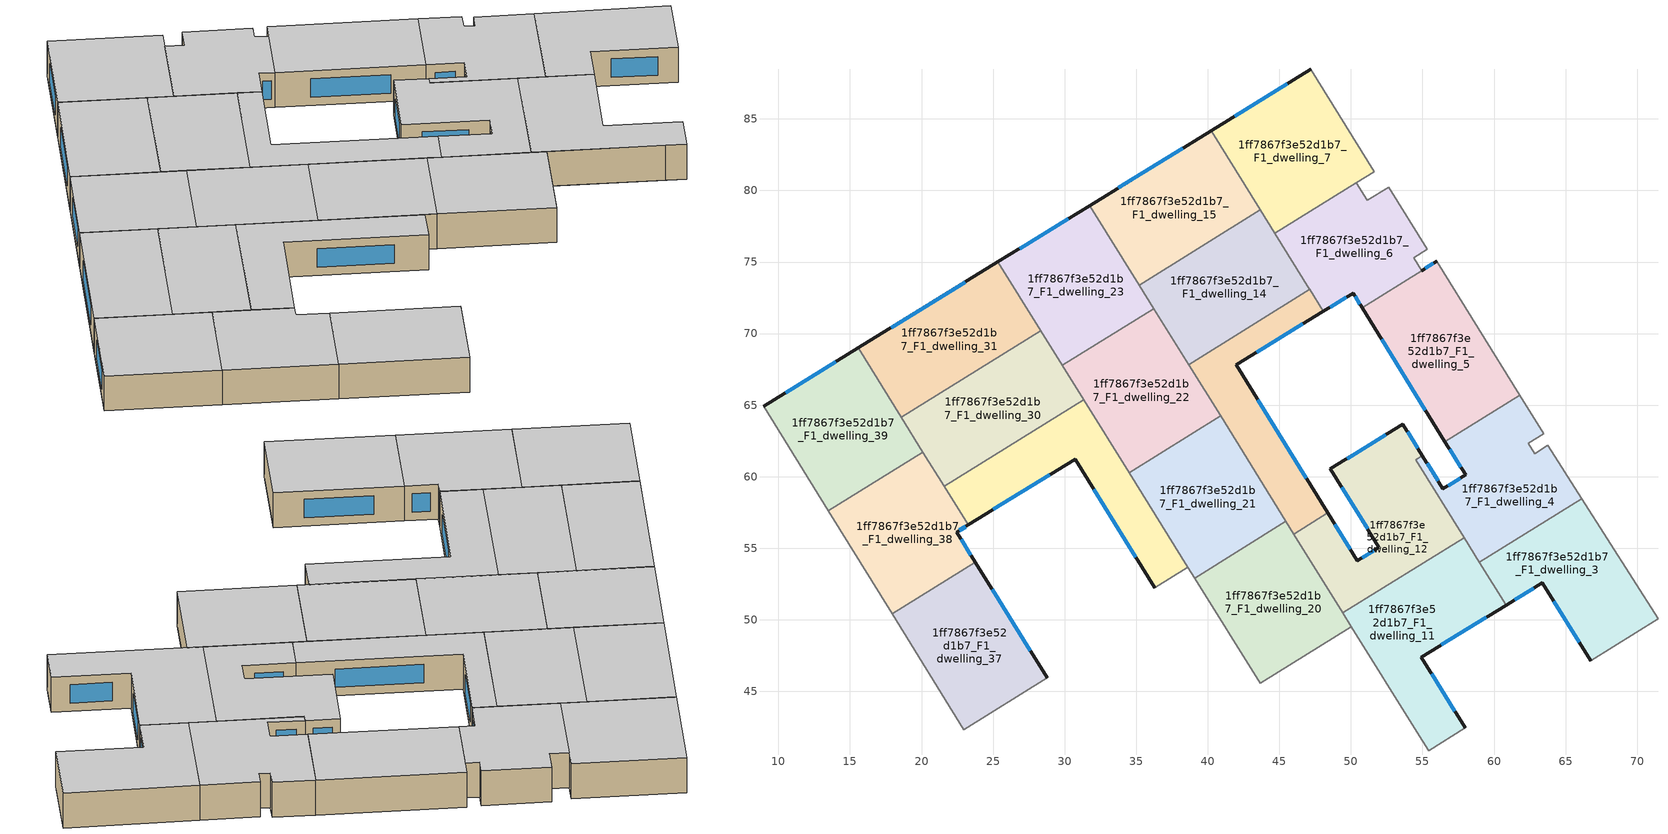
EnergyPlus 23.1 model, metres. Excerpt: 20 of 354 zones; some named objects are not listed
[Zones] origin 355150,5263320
1ff7867f3e52d1b7_F1_dwelling_11
 floor to 1ff7867f3e52d1b7_F0_dwelling_11 (EU_floor_Construction): 57.91,55.75 60.84,51.03 54.93,47.39 57.98,42.46 55.42,40.87 49.45,50.49 z3
 wall outside (EU_wall_Construction): 57.98,42.46 54.93,47.39 60.84,51.03 z3:6
 wall to 1ff7867f3e52d1b7_F1_dwelling_10 (EU_wall_Construction): 55.42,40.87 57.98,42.46 z3:6
 wall to 1ff7867f3e52d1b7_F1_dwelling_12 (EU_wall_Construction): 57.91,55.75 49.45,50.49 z3:6
 wall to 1ff7867f3e52d1b7_F1_dwelling_19 (EU_wall_Construction): 50.04,49.53 54.61,42.18 z3:6
 wall to 1ff7867f3e52d1b7_F1_dwelling_3 (EU_wall_Construction): 60.84,51.03 58.97,54.03 z3:6
 wall to 1ff7867f3e52d1b7_F1_dwelling_18 (EU_wall_Construction): 54.61,42.17 55.42,40.87 z3:6
 wall to 1ff7867f3e52d1b7_F1_dwelling_20 (EU_wall_Construction): 49.45,50.48 50.04,49.53 z3:6
 wall to 1ff7867f3e52d1b7_F1_dwelling_4 (EU_wall_Construction): 58.97,54.03 57.91,55.75 z3:6
 window (EU_Window_Construction): 57.27,43.62 55.65,46.24 / 56.32,48.25 59.45,50.18 z3.7:5.3
 ceiling to 1ff7867f3e52d1b7_F2_dwelling_11 (EU_floor_Construction): 57.98,42.46 54.93,47.39 60.84,51.03 57.91,55.75 49.45,50.49 55.42,40.87 z6
1ff7867f3e52d1b7_F1_dwelling_12
 floor to 1ff7867f3e52d1b7_F0_dwelling_12 (EU_floor_Construction): 54.99,61.48 54.52,61.19 57.91,55.75 49.45,50.49 46.02,56 48.38,57.46 50.45,54.13 51.96,55.06 48.57,60.54 53.64,63.66 z3
 wall outside (EU_wall_Construction): 54.99,61.48 53.64,63.66 48.57,60.54 51.96,55.06 50.45,54.13 48.38,57.46 z3:6
 wall to 1ff7867f3e52d1b7_F1_dwelling_13 (EU_wall_Construction): 48.38,57.46 46.02,56 z3:6
 wall to 1ff7867f3e52d1b7_F1_dwelling_4 (EU_wall_Construction): 57.91,55.75 54.52,61.19 54.99,61.48 z3:6
 wall to 1ff7867f3e52d1b7_F1_dwelling_20 (EU_wall_Construction): 46.02,56 49.45,50.49 z3:6
 window (EU_Window_Construction): 49.96,54.91 48.87,56.68 / 51.6,54.84 50.8,54.35 / 49.36,59.25 51.16,56.35 / 52.45,62.93 49.76,61.27 / 54.67,61.99 53.95,63.15 z3.7:5.3
 ceiling to 1ff7867f3e52d1b7_F2_dwelling_12 (EU_floor_Construction): 57.91,55.75 54.52,61.19 54.99,61.48 53.64,63.66 48.57,60.54 51.96,55.06 50.45,54.13 48.38,57.46 46.02,56 49.45,50.49 z6
1ff7867f3e52d1b7_F1_dwelling_13
 floor to 1ff7867f3e52d1b7_F0_dwelling_13 (EU_floor_Construction): 47.13,73.08 48.08,71.56 41.98,67.81 48.38,57.46 46.02,56 38.67,67.82 z3
 wall outside (EU_wall_Construction): 48.38,57.46 41.98,67.81 48.08,71.56 z3:6
 wall to 1ff7867f3e52d1b7_F1_dwelling_21 (EU_wall_Construction): 40.89,64.25 45.46,56.89 z3:6
 wall to 1ff7867f3e52d1b7_F1_dwelling_14 (EU_wall_Construction): 47.13,73.08 38.67,67.82 z3:6
 wall to 1ff7867f3e52d1b7_F1_dwelling_6 (EU_wall_Construction): 48.08,71.56 47.13,73.08 z3:6
 wall to 1ff7867f3e52d1b7_F1_dwelling_20 (EU_wall_Construction): 45.46,56.89 46.02,56 z3:6
 wall to 1ff7867f3e52d1b7_F1_dwelling_22 (EU_wall_Construction): 38.67,67.82 40.89,64.25 z3:6
 window (EU_Window_Construction): 43.41,68.69 46.64,70.68 / 46.88,59.89 43.48,65.38 z3.7:5.3
 ceiling to 1ff7867f3e52d1b7_F2_dwelling_13 (EU_floor_Construction): 48.38,57.46 41.98,67.81 48.08,71.56 47.13,73.08 38.67,67.82 46.02,56 z6
1ff7867f3e52d1b7_F1_dwelling_14
 floor to 1ff7867f3e52d1b7_F0_dwelling_14 (EU_floor_Construction): 43.68,78.63 47.13,73.08 38.67,67.82 35.21,73.37 z3
 wall to 1ff7867f3e52d1b7_F1_dwelling_15 (EU_wall_Construction): 43.68,78.63 35.21,73.37 z3:6
 wall to 1ff7867f3e52d1b7_F1_dwelling_22 (EU_wall_Construction): 36.22,71.75 38.67,67.82 z3:6
 wall to 1ff7867f3e52d1b7_F1_dwelling_7 (EU_wall_Construction): 44.69,77.01 43.68,78.63 z3:6
 wall to 1ff7867f3e52d1b7_F1_dwelling_6 (EU_wall_Construction): 47.13,73.08 44.69,77.01 z3:6
 wall to 1ff7867f3e52d1b7_F1_dwelling_23 (EU_wall_Construction): 35.21,73.37 36.22,71.75 z3:6
 ceiling to 1ff7867f3e52d1b7_F2_dwelling_14 (EU_floor_Construction): 47.13,73.08 43.68,78.63 35.21,73.37 38.67,67.82 z6
1ff7867f3e52d1b7_F1_dwelling_15
 floor to 1ff7867f3e52d1b7_F0_dwelling_15 (EU_floor_Construction): 40.23,84.17 43.68,78.63 35.21,73.37 31.75,78.95 z3
 wall outside (EU_wall_Construction): 40.23,84.17 31.75,78.95 z3:6
 wall to 1ff7867f3e52d1b7_F1_dwelling_23 (EU_wall_Construction): 31.75,78.95 35.21,73.37 z3:6
 wall to 1ff7867f3e52d1b7_F1_dwelling_7 (EU_wall_Construction): 43.68,78.64 40.23,84.17 z3:6
 window (EU_Window_Construction): 38.24,82.94 33.74,80.17 z3.7:5.3
 ceiling to 1ff7867f3e52d1b7_F2_dwelling_15 (EU_floor_Construction): 43.68,78.63 40.23,84.17 31.75,78.95 35.21,73.37 z6
1ff7867f3e52d1b7_F1_dwelling_20
 floor to 1ff7867f3e52d1b7_F0_dwelling_20 (EU_floor_Construction): 45.46,56.89 50.04,49.53 43.65,45.56 39.07,52.92 z3
 wall to 1ff7867f3e52d1b7_F1_dwelling_19 (EU_wall_Construction): 43.65,45.56 50.04,49.53 z3:6
 wall to 1ff7867f3e52d1b7_F1_dwelling_21 (EU_wall_Construction): 45.46,56.89 39.07,52.92 z3:6
 wall to 1ff7867f3e52d1b7_F1_dwelling_28 (EU_wall_Construction): 39.07,52.92 43.65,45.56 z3:6
 ceiling to 1ff7867f3e52d1b7_F2_dwelling_20 (EU_floor_Construction): 50.04,49.53 45.46,56.89 39.07,52.92 43.65,45.56 z6
1ff7867f3e52d1b7_F1_dwelling_21
 floor to 1ff7867f3e52d1b7_F0_dwelling_21 (EU_floor_Construction): 40.89,64.25 45.46,56.89 39.07,52.92 34.5,60.28 z3
 wall to 1ff7867f3e52d1b7_F1_dwelling_22 (EU_wall_Construction): 40.89,64.25 34.5,60.28 z3:6
 wall to 1ff7867f3e52d1b7_F1_dwelling_29 (EU_wall_Construction): 34.5,60.28 38.59,53.69 z3:6
 wall to 1ff7867f3e52d1b7_F1_dwelling_28 (EU_wall_Construction): 38.59,53.69 39.07,52.92 z3:6
 ceiling to 1ff7867f3e52d1b7_F2_dwelling_21 (EU_floor_Construction): 45.46,56.89 40.89,64.25 34.5,60.28 39.07,52.92 z6
1ff7867f3e52d1b7_F1_dwelling_22
 floor to 1ff7867f3e52d1b7_F0_dwelling_22 (EU_floor_Construction): 36.22,71.75 40.89,64.25 34.5,60.28 29.84,67.78 z3
 wall to 1ff7867f3e52d1b7_F1_dwelling_23 (EU_wall_Construction): 36.22,71.75 29.84,67.78 z3:6
 wall to 1ff7867f3e52d1b7_F1_dwelling_30 (EU_wall_Construction): 29.84,67.78 31.33,65.37 z3:6
 wall to 1ff7867f3e52d1b7_F1_dwelling_29 (EU_wall_Construction): 31.33,65.37 34.5,60.28 z3:6
 ceiling to 1ff7867f3e52d1b7_F2_dwelling_22 (EU_floor_Construction): 40.89,64.25 36.22,71.75 29.84,67.78 34.5,60.28 z6
1ff7867f3e52d1b7_F1_dwelling_23
 floor to 1ff7867f3e52d1b7_F0_dwelling_23 (EU_floor_Construction): 31.75,78.95 36.22,71.75 29.84,67.78 25.34,75 z3
 wall outside (EU_wall_Construction): 31.75,78.95 25.34,75 z3:6
 wall to 1ff7867f3e52d1b7_F1_dwelling_31 (EU_wall_Construction): 25.34,75 28.33,70.2 z3:6
 wall to 1ff7867f3e52d1b7_F1_dwelling_30 (EU_wall_Construction): 28.33,70.2 29.84,67.78 z3:6
 window (EU_Window_Construction): 30.24,78.02 26.85,75.93 z3.7:5.3
 ceiling to 1ff7867f3e52d1b7_F2_dwelling_23 (EU_floor_Construction): 36.22,71.75 31.75,78.95 25.34,75 29.84,67.78 z6
1ff7867f3e52d1b7_F1_dwelling_29
 floor to 1ff7867f3e52d1b7_F0_dwelling_29 (EU_floor_Construction): 31.33,65.37 38.59,53.69 36.28,52.25 30.72,61.22 23.26,56.63 21.59,59.32 z3
 wall outside (EU_wall_Construction): 23.26,56.63 30.72,61.22 36.28,52.25 z3:6
 wall to 1ff7867f3e52d1b7_F1_dwelling_30 (EU_wall_Construction): 31.33,65.37 21.59,59.32 z3:6
 wall to 1ff7867f3e52d1b7_F1_dwelling_28 (EU_wall_Construction): 36.28,52.25 38.59,53.69 z3:6
 wall to 1ff7867f3e52d1b7_F1_dwelling_38 (EU_wall_Construction): 21.59,59.32 23.26,56.63 z3:6
 window (EU_Window_Construction): 32.03,59.12 34.98,54.36 / 25.01,57.71 28.97,60.15 z3.7:5.3
 ceiling to 1ff7867f3e52d1b7_F2_dwelling_29 (EU_floor_Construction): 38.59,53.69 31.33,65.37 21.59,59.32 23.26,56.63 30.72,61.22 36.28,52.25 z6
1ff7867f3e52d1b7_F1_dwelling_3
 floor to 1ff7867f3e52d1b7_F0_dwelling_3 (EU_floor_Construction): 66.11,58.48 71.45,50.08 66.74,47.15 63.38,52.59 60.84,51.03 58.97,54.04 z3
 wall outside (EU_wall_Construction): 60.84,51.03 63.38,52.59 66.74,47.15 z3:6
 wall to 1ff7867f3e52d1b7_F1_dwelling_4 (EU_wall_Construction): 66.11,58.48 58.97,54.04 z3:6
 wall adiabatic (EU_wall_Construction): 71.45,50.08 66.11,58.48 z3:6
 wall to 1ff7867f3e52d1b7_F1_dwelling_2 (EU_wall_Construction): 66.74,47.15 71.45,50.08 z3:6
 window (EU_Window_Construction): 64.17,51.31 65.95,48.43 / 61.44,51.4 62.78,52.22 z3.7:5.3
 ceiling to 1ff7867f3e52d1b7_F2_dwelling_3 (EU_floor_Construction): 71.45,50.08 66.11,58.48 58.97,54.04 60.84,51.03 63.38,52.59 66.74,47.15 z6
1ff7867f3e52d1b7_F1_dwelling_30
 floor to 1ff7867f3e52d1b7_F0_dwelling_30 (EU_floor_Construction): 28.33,70.2 31.33,65.37 21.59,59.32 18.59,64.14 z3
 wall to 1ff7867f3e52d1b7_F1_dwelling_31 (EU_wall_Construction): 28.33,70.2 18.59,64.14 z3:6
 wall to 1ff7867f3e52d1b7_F1_dwelling_39 (EU_wall_Construction): 18.59,64.14 20.1,61.72 z3:6
 wall to 1ff7867f3e52d1b7_F1_dwelling_38 (EU_wall_Construction): 20.1,61.72 21.59,59.32 z3:6
 ceiling to 1ff7867f3e52d1b7_F2_dwelling_30 (EU_floor_Construction): 31.33,65.37 28.33,70.2 18.59,64.14 21.59,59.32 z6
1ff7867f3e52d1b7_F1_dwelling_31
 floor to 1ff7867f3e52d1b7_F0_dwelling_31 (EU_floor_Construction): 25.34,75 28.33,70.2 18.59,64.14 15.58,68.99 z3
 wall outside (EU_wall_Construction): 25.34,75 15.58,68.99 z3:6
 wall to 1ff7867f3e52d1b7_F1_dwelling_39 (EU_wall_Construction): 15.58,68.99 18.59,64.15 z3:6
 window (EU_Window_Construction): 23.05,73.59 17.87,70.41 z3.7:5.3
 ceiling to 1ff7867f3e52d1b7_F2_dwelling_31 (EU_floor_Construction): 28.33,70.2 25.34,75 15.58,68.99 18.59,64.14 z6
1ff7867f3e52d1b7_F1_dwelling_37
 floor to 1ff7867f3e52d1b7_F0_dwelling_37 (EU_floor_Construction): 23.76,54.03 28.77,45.94 22.95,42.33 17.94,50.42 z3
 wall outside (EU_wall_Construction): 28.77,45.94 23.76,54.03 z3:6
 wall to 1ff7867f3e52d1b7_F1_dwelling_36 (EU_wall_Construction): 22.95,42.33 28.77,45.94 z3:6
 wall adiabatic (EU_wall_Construction): 17.94,50.42 22.95,42.33 z3:6
 wall to 1ff7867f3e52d1b7_F1_dwelling_38 (EU_wall_Construction): 23.76,54.03 17.94,50.42 z3:6
 window (EU_Window_Construction): 27.59,47.84 24.93,52.13 z3.7:5.3
 ceiling to 1ff7867f3e52d1b7_F2_dwelling_37 (EU_floor_Construction): 28.77,45.94 23.76,54.03 17.94,50.42 22.95,42.33 z6
1ff7867f3e52d1b7_F1_dwelling_38
 floor to 1ff7867f3e52d1b7_F0_dwelling_38 (EU_floor_Construction): 20.1,61.72 23.26,56.63 22.45,56.14 23.76,54.03 17.94,50.42 13.49,57.61 z3
 wall outside (EU_wall_Construction): 23.76,54.03 22.45,56.14 23.26,56.63 z3:6
 wall adiabatic (EU_wall_Construction): 13.49,57.61 17.94,50.42 z3:6
 wall to 1ff7867f3e52d1b7_F1_dwelling_39 (EU_wall_Construction): 20.1,61.72 13.49,57.61 z3:6
 window (EU_Window_Construction): 22.64,56.25 23.07,56.52 / 23.45,54.53 22.76,55.64 z3.7:5.3
 ceiling to 1ff7867f3e52d1b7_F2_dwelling_38 (EU_floor_Construction): 23.76,54.03 22.45,56.14 23.26,56.63 20.1,61.72 13.49,57.61 17.94,50.42 z6
1ff7867f3e52d1b7_F1_dwelling_39
 floor to 1ff7867f3e52d1b7_F0_dwelling_39 (EU_floor_Construction): 15.58,68.99 20.1,61.72 13.49,57.61 8.96,64.92 z3
 wall outside (EU_wall_Construction): 15.58,68.99 8.96,64.92 z3:6
 wall adiabatic (EU_wall_Construction): 8.96,64.92 13.49,57.61 z3:6
 window (EU_Window_Construction): 14.02,68.04 10.51,65.88 z3.7:5.3
 ceiling to 1ff7867f3e52d1b7_F2_dwelling_39 (EU_floor_Construction): 20.1,61.72 15.58,68.99 8.96,64.92 13.49,57.61 z6
1ff7867f3e52d1b7_F1_dwelling_4
 floor to 1ff7867f3e52d1b7_F0_dwelling_4 (EU_floor_Construction): 63.46,63.01 62.38,62.33 62.83,61.62 63.75,62.2 66.11,58.48 58.97,54.04 54.52,61.19 54.99,61.48 56.43,59.16 58.01,60.13 56.57,62.46 61.79,65.71 z3
 wall outside (EU_wall_Construction): 56.57,62.46 58.01,60.13 56.43,59.16 54.99,61.48 z3:6
 wall to 1ff7867f3e52d1b7_F1_dwelling_5 (EU_wall_Construction): 61.79,65.71 56.57,62.46 z3:6
 wall adiabatic (EU_wall_Construction): 66.11,58.48 63.75,62.2 62.83,61.62 62.38,62.33 63.46,63.01 61.79,65.71 z3:6
 window (EU_Window_Construction): 57.64,59.9 56.8,59.38 / 56.91,61.91 57.67,60.67 / 56.09,59.7 55.33,60.93 z3.7:5.3
 ceiling to 1ff7867f3e52d1b7_F2_dwelling_4 (EU_floor_Construction): 66.11,58.48 63.75,62.2 62.83,61.62 62.38,62.33 63.46,63.01 61.79,65.71 56.57,62.46 58.01,60.13 56.43,59.16 54.99,61.48 54.52,61.19 58.97,54.04 z6
1ff7867f3e52d1b7_F1_dwelling_5
 floor to 1ff7867f3e52d1b7_F0_dwelling_5 (EU_floor_Construction): 56,75.05 61.79,65.71 56.57,62.46 50.78,71.81 z3
 wall outside (EU_wall_Construction): 50.78,71.81 56.57,62.46 / 56,75.05 54.94,74.39 z3:6
 wall adiabatic (EU_wall_Construction): 61.79,65.71 56,75.05 z3:6
 wall to 1ff7867f3e52d1b7_F1_dwelling_6 (EU_wall_Construction): 54.94,74.39 50.78,71.81 z3:6
 window (EU_Window_Construction): 52.14,69.61 55.21,64.65 / 55.75,74.9 55.19,74.55 z3.7:5.3
 ceiling to 1ff7867f3e52d1b7_F2_dwelling_5 (EU_floor_Construction): 61.79,65.71 56,75.05 50.78,71.81 56.57,62.46 z6
1ff7867f3e52d1b7_F1_dwelling_6
 floor to 1ff7867f3e52d1b7_F0_dwelling_6 (EU_floor_Construction): 52.65,80.23 55.33,75.89 54.38,75.3 54.93,74.39 50.78,71.81 50.15,72.83 48.08,71.56 44.69,77.01 50.37,80.54 51.14,79.3 z3
 wall outside (EU_wall_Construction): 48.08,71.56 50.15,72.83 50.78,71.81 z3:6
 wall to 1ff7867f3e52d1b7_F1_dwelling_7 (EU_wall_Construction): 50.37,80.54 44.69,77.01 z3:6
 wall adiabatic (EU_wall_Construction): 54.93,74.39 54.38,75.3 55.33,75.89 52.65,80.23 51.14,79.3 50.37,80.54 z3:6
 window (EU_Window_Construction): 50.3,72.59 50.63,72.05 / 48.56,71.86 49.66,72.53 z3.7:5.3
 ceiling to 1ff7867f3e52d1b7_F2_dwelling_6 (EU_floor_Construction): 54.93,74.39 54.38,75.3 55.33,75.89 52.65,80.23 51.14,79.3 50.37,80.54 44.69,77.01 48.08,71.56 50.15,72.83 50.78,71.81 z6
1ff7867f3e52d1b7_F1_dwelling_7
 floor to 1ff7867f3e52d1b7_F0_dwelling_7 (EU_floor_Construction): 47.19,88.45 51.62,81.31 50.37,80.54 44.69,77.01 40.23,84.17 z3
 wall outside (EU_wall_Construction): 47.19,88.45 40.23,84.17 z3:6
 wall adiabatic (EU_wall_Construction): 51.61,81.32 47.19,88.45 / 50.37,80.54 51.62,81.31 z3:6
 window (EU_Window_Construction): 45.56,87.45 41.87,85.18 z3.7:5.3
 ceiling to 1ff7867f3e52d1b7_F2_dwelling_7 (EU_floor_Construction): 50.37,80.54 51.62,81.31 47.19,88.45 40.23,84.17 44.69,77.01 z6
[Building]
EU S2 Campaign: North Axis=0; Terrain=City; Solar Distribution=FullExterior
[Site:Location]
Budapest.Ferenc.Liszt.Intl.AP: Latitude=47.437; Longitude=19.256; Time Zone=1; Elevation=185
[SizingPeriod:WeatherFileDays]
AnnualSizingPeriod: Begin Month=1; Begin Day of Month=1; End Month=12; End Day of Month=31; Day of Week for Start Day=Monday; Use Weather File Daylight Saving Period=No; Use Weather File Rain and Snow Indicators=No
[MATERIAL]
EU_InternalMass_Material: Roughness=MediumRough; Thickness=0.1; Conductivity=1; Density=1800; Specific Heat=900; Thermal Absorptance=0.9; Solar Absorptance=0.7; Visible Absorptance=0.7
[MATERIAL:NOMASS] Roughness=MediumRough; Thermal Absorptance=0.9; Solar Absorptance=0.7; Visible Absorptance=0.7
Name | Thermal Resistance
EU_wall_NoMass | 0.832559
EU_floor_NoMass | 0.872794
[WINDOWMATERIAL:SIMPLEGLAZINGSYSTEM]
EU_Window_SimpleGlazing: UFactor=2.79869; Solar Heat Gain Coefficient=0.75; Visible Transmittance=0.75
[CONSTRUCTION]
EU_wall_Construction: EU_wall_NoMass
EU_floor_Construction: EU_floor_NoMass
EU_Window_Construction: EU_Window_SimpleGlazing
EU_InternalMass_Construction: EU_InternalMass_Material
[ZONE] Type=1; Multiplier=1; Ceiling Height=autocalculate; Floor Area=autocalculate; Part of Total Floor Area=Yes
Name | Volume
1ff7867f3e52d1b7_F1_dwelling_11 | 217.928
1ff7867f3e52d1b7_F1_dwelling_12 | 217.924
1ff7867f3e52d1b7_F1_dwelling_13 | 154.932
1ff7867f3e52d1b7_F1_dwelling_14; 1ff7867f3e52d1b7_F1_dwelling_21 | 195.544
1ff7867f3e52d1b7_F1_dwelling_15 | 195.53
1ff7867f3e52d1b7_F1_dwelling_20 | 195.543
1ff7867f3e52d1b7_F1_dwelling_22 | 199.345
1ff7867f3e52d1b7_F1_dwelling_23 | 191.72
1ff7867f3e52d1b7_F1_dwelling_29 | 195.517
1ff7867f3e52d1b7_F1_dwelling_3 | 195.528
1ff7867f3e52d1b7_F1_dwelling_30 | 195.507
1ff7867f3e52d1b7_F1_dwelling_31 | 195.512
1ff7867f3e52d1b7_F1_dwelling_37 | 195.509
1ff7867f3e52d1b7_F1_dwelling_38 | 190.759
1ff7867f3e52d1b7_F1_dwelling_39 | 200.257
1ff7867f3e52d1b7_F1_dwelling_4 | 195.516
1ff7867f3e52d1b7_F1_dwelling_5 | 202.758
1ff7867f3e52d1b7_F1_dwelling_6 | 173.513
1ff7867f3e52d1b7_F1_dwelling_7 | 206.064
[INTERNALMASS] Construction=EU_InternalMass_Construction
Name | Zone or ZoneList | Surface Area
1ff7867f3e52d1b7_F1_dwelling_3_EU_InternalMass | 1ff7867f3e52d1b7_F1_dwelling_3 | 65.1759
1ff7867f3e52d1b7_F1_dwelling_4_EU_InternalMass | 1ff7867f3e52d1b7_F1_dwelling_4 | 65.1718
1ff7867f3e52d1b7_F1_dwelling_5_EU_InternalMass | 1ff7867f3e52d1b7_F1_dwelling_5 | 67.5878
1ff7867f3e52d1b7_F1_dwelling_6_EU_InternalMass | 1ff7867f3e52d1b7_F1_dwelling_6 | 57.8376
1ff7867f3e52d1b7_F1_dwelling_7_EU_InternalMass | 1ff7867f3e52d1b7_F1_dwelling_7 | 68.6884
1ff7867f3e52d1b7_F1_dwelling_11_EU_InternalMass | 1ff7867f3e52d1b7_F1_dwelling_11 | 72.6426
1ff7867f3e52d1b7_F1_dwelling_12_EU_InternalMass | 1ff7867f3e52d1b7_F1_dwelling_12 | 72.643
1ff7867f3e52d1b7_F1_dwelling_13_EU_InternalMass | 1ff7867f3e52d1b7_F1_dwelling_13 | 51.6442
1ff7867f3e52d1b7_F1_dwelling_14_EU_InternalMass | 1ff7867f3e52d1b7_F1_dwelling_14 | 65.1814
1ff7867f3e52d1b7_F1_dwelling_15_EU_InternalMass | 1ff7867f3e52d1b7_F1_dwelling_15 | 65.1764
1ff7867f3e52d1b7_F1_dwelling_20_EU_InternalMass | 1ff7867f3e52d1b7_F1_dwelling_20 | 65.1813
1ff7867f3e52d1b7_F1_dwelling_21_EU_InternalMass | 1ff7867f3e52d1b7_F1_dwelling_21 | 65.1813
1ff7867f3e52d1b7_F1_dwelling_22_EU_InternalMass | 1ff7867f3e52d1b7_F1_dwelling_22 | 66.4484
1ff7867f3e52d1b7_F1_dwelling_23_EU_InternalMass | 1ff7867f3e52d1b7_F1_dwelling_23 | 63.9068
1ff7867f3e52d1b7_F1_dwelling_29_EU_InternalMass | 1ff7867f3e52d1b7_F1_dwelling_29 | 65.1726
1ff7867f3e52d1b7_F1_dwelling_30_EU_InternalMass | 1ff7867f3e52d1b7_F1_dwelling_30 | 65.1692
1ff7867f3e52d1b7_F1_dwelling_31_EU_InternalMass | 1ff7867f3e52d1b7_F1_dwelling_31 | 65.1707
1ff7867f3e52d1b7_F1_dwelling_37_EU_InternalMass | 1ff7867f3e52d1b7_F1_dwelling_37 | 65.1694
1ff7867f3e52d1b7_F1_dwelling_38_EU_InternalMass | 1ff7867f3e52d1b7_F1_dwelling_38 | 63.5863
1ff7867f3e52d1b7_F1_dwelling_39_EU_InternalMass | 1ff7867f3e52d1b7_F1_dwelling_39 | 66.7523
[OTHEREQUIPMENT] Fuel Type=Electricity; Design Level Calculation Method=Watts/Area; Power per Zone Floor Area=1; Fraction Latent=0; Fraction Radiant=0; Fraction Lost=0; Carbon Dioxide Generation Rate=0; EndUse Subcategory=EU_Step8_InternalGains
Name | Zone or ZoneList or Space or SpaceList | Schedule
EU_Step8_InternalGain_1ff7867f3e52d1b7_F1_dwelling_3_f000 | 1ff7867f3e52d1b7_F1_dwelling_3 | EU_Step8_GainSchedule_1ff7867f3e52d1b7_F1_dwelling_3_f000
EU_Step8_InternalGain_1ff7867f3e52d1b7_F1_dwelling_4_f000 | 1ff7867f3e52d1b7_F1_dwelling_4 | EU_Step8_GainSchedule_1ff7867f3e52d1b7_F1_dwelling_4_f000
EU_Step8_InternalGain_1ff7867f3e52d1b7_F1_dwelling_5_f000 | 1ff7867f3e52d1b7_F1_dwelling_5 | EU_Step8_GainSchedule_1ff7867f3e52d1b7_F1_dwelling_5_f000
EU_Step8_InternalGain_1ff7867f3e52d1b7_F1_dwelling_6_f000 | 1ff7867f3e52d1b7_F1_dwelling_6 | EU_Step8_GainSchedule_1ff7867f3e52d1b7_F1_dwelling_6_f000
EU_Step8_InternalGain_1ff7867f3e52d1b7_F1_dwelling_7_f000 | 1ff7867f3e52d1b7_F1_dwelling_7 | EU_Step8_GainSchedule_1ff7867f3e52d1b7_F1_dwelling_7_f000
EU_Step8_InternalGain_1ff7867f3e52d1b7_F1_dwelling_11_f000 | 1ff7867f3e52d1b7_F1_dwelling_11 | EU_Step8_GainSchedule_1ff7867f3e52d1b7_F1_dwelling_11_f000
EU_Step8_InternalGain_1ff7867f3e52d1b7_F1_dwelling_12_f000 | 1ff7867f3e52d1b7_F1_dwelling_12 | EU_Step8_GainSchedule_1ff7867f3e52d1b7_F1_dwelling_12_f000
EU_Step8_InternalGain_1ff7867f3e52d1b7_F1_dwelling_13_f000 | 1ff7867f3e52d1b7_F1_dwelling_13 | EU_Step8_GainSchedule_1ff7867f3e52d1b7_F1_dwelling_13_f000
EU_Step8_InternalGain_1ff7867f3e52d1b7_F1_dwelling_14_f000 | 1ff7867f3e52d1b7_F1_dwelling_14 | EU_Step8_GainSchedule_1ff7867f3e52d1b7_F1_dwelling_14_f000
EU_Step8_InternalGain_1ff7867f3e52d1b7_F1_dwelling_15_f000 | 1ff7867f3e52d1b7_F1_dwelling_15 | EU_Step8_GainSchedule_1ff7867f3e52d1b7_F1_dwelling_15_f000
EU_Step8_InternalGain_1ff7867f3e52d1b7_F1_dwelling_20_f000 | 1ff7867f3e52d1b7_F1_dwelling_20 | EU_Step8_GainSchedule_1ff7867f3e52d1b7_F1_dwelling_20_f000
EU_Step8_InternalGain_1ff7867f3e52d1b7_F1_dwelling_21_f000 | 1ff7867f3e52d1b7_F1_dwelling_21 | EU_Step8_GainSchedule_1ff7867f3e52d1b7_F1_dwelling_21_f000
EU_Step8_InternalGain_1ff7867f3e52d1b7_F1_dwelling_22_f000 | 1ff7867f3e52d1b7_F1_dwelling_22 | EU_Step8_GainSchedule_1ff7867f3e52d1b7_F1_dwelling_22_f000
EU_Step8_InternalGain_1ff7867f3e52d1b7_F1_dwelling_23_f000 | 1ff7867f3e52d1b7_F1_dwelling_23 | EU_Step8_GainSchedule_1ff7867f3e52d1b7_F1_dwelling_23_f000
EU_Step8_InternalGain_1ff7867f3e52d1b7_F1_dwelling_29_f000 | 1ff7867f3e52d1b7_F1_dwelling_29 | EU_Step8_GainSchedule_1ff7867f3e52d1b7_F1_dwelling_29_f000
EU_Step8_InternalGain_1ff7867f3e52d1b7_F1_dwelling_30_f000 | 1ff7867f3e52d1b7_F1_dwelling_30 | EU_Step8_GainSchedule_1ff7867f3e52d1b7_F1_dwelling_30_f000
EU_Step8_InternalGain_1ff7867f3e52d1b7_F1_dwelling_31_f000 | 1ff7867f3e52d1b7_F1_dwelling_31 | EU_Step8_GainSchedule_1ff7867f3e52d1b7_F1_dwelling_31_f000
EU_Step8_InternalGain_1ff7867f3e52d1b7_F1_dwelling_37_f000 | 1ff7867f3e52d1b7_F1_dwelling_37 | EU_Step8_GainSchedule_1ff7867f3e52d1b7_F1_dwelling_37_f000
EU_Step8_InternalGain_1ff7867f3e52d1b7_F1_dwelling_38_f000 | 1ff7867f3e52d1b7_F1_dwelling_38 | EU_Step8_GainSchedule_1ff7867f3e52d1b7_F1_dwelling_38_f000
EU_Step8_InternalGain_1ff7867f3e52d1b7_F1_dwelling_39_f000 | 1ff7867f3e52d1b7_F1_dwelling_39 | EU_Step8_GainSchedule_1ff7867f3e52d1b7_F1_dwelling_39_f000
[ZONEVENTILATION:DESIGNFLOWRATE] Schedule=EU_AlwaysOn; Design Flow Rate Calculation Method=AirChanges/Hour; Air Changes per Hour=0.475469; Ventilation Type=Natural; Fan Pressure Rise=0; Fan Total Efficiency=1; Constant Term Coefficient=1; Temperature Term Coefficient=0; Velocity Term Coefficient=0; Velocity Squared Term Coefficient=0; Minimum Indoor Temperature=-100; Maximum Indoor Temperature=100; Delta Temperature=-100; Minimum Outdoor Temperature=-100; Maximum Outdoor Temperature=100; Maximum Wind Speed=40
Name | Zone or ZoneList or Space or SpaceList
EU_ConstantAir_1ff7867f3e52d1b7_F1_dwelling_3 | 1ff7867f3e52d1b7_F1_dwelling_3
EU_ConstantAir_1ff7867f3e52d1b7_F1_dwelling_4 | 1ff7867f3e52d1b7_F1_dwelling_4
EU_ConstantAir_1ff7867f3e52d1b7_F1_dwelling_5 | 1ff7867f3e52d1b7_F1_dwelling_5
EU_ConstantAir_1ff7867f3e52d1b7_F1_dwelling_6 | 1ff7867f3e52d1b7_F1_dwelling_6
EU_ConstantAir_1ff7867f3e52d1b7_F1_dwelling_7 | 1ff7867f3e52d1b7_F1_dwelling_7
EU_ConstantAir_1ff7867f3e52d1b7_F1_dwelling_11 | 1ff7867f3e52d1b7_F1_dwelling_11
EU_ConstantAir_1ff7867f3e52d1b7_F1_dwelling_12 | 1ff7867f3e52d1b7_F1_dwelling_12
EU_ConstantAir_1ff7867f3e52d1b7_F1_dwelling_13 | 1ff7867f3e52d1b7_F1_dwelling_13
EU_ConstantAir_1ff7867f3e52d1b7_F1_dwelling_14 | 1ff7867f3e52d1b7_F1_dwelling_14
EU_ConstantAir_1ff7867f3e52d1b7_F1_dwelling_15 | 1ff7867f3e52d1b7_F1_dwelling_15
EU_ConstantAir_1ff7867f3e52d1b7_F1_dwelling_20 | 1ff7867f3e52d1b7_F1_dwelling_20
EU_ConstantAir_1ff7867f3e52d1b7_F1_dwelling_21 | 1ff7867f3e52d1b7_F1_dwelling_21
EU_ConstantAir_1ff7867f3e52d1b7_F1_dwelling_22 | 1ff7867f3e52d1b7_F1_dwelling_22
EU_ConstantAir_1ff7867f3e52d1b7_F1_dwelling_23 | 1ff7867f3e52d1b7_F1_dwelling_23
EU_ConstantAir_1ff7867f3e52d1b7_F1_dwelling_29 | 1ff7867f3e52d1b7_F1_dwelling_29
EU_ConstantAir_1ff7867f3e52d1b7_F1_dwelling_30 | 1ff7867f3e52d1b7_F1_dwelling_30
EU_ConstantAir_1ff7867f3e52d1b7_F1_dwelling_31 | 1ff7867f3e52d1b7_F1_dwelling_31
EU_ConstantAir_1ff7867f3e52d1b7_F1_dwelling_37 | 1ff7867f3e52d1b7_F1_dwelling_37
EU_ConstantAir_1ff7867f3e52d1b7_F1_dwelling_38 | 1ff7867f3e52d1b7_F1_dwelling_38
EU_ConstantAir_1ff7867f3e52d1b7_F1_dwelling_39 | 1ff7867f3e52d1b7_F1_dwelling_39
[HVACTEMPLATE:ZONE:IDEALLOADSAIRSYSTEM] System Availability Schedule=EU_AlwaysOn; Maximum Heating Supply Air Temperature=50; Minimum Cooling Supply Air Temperature=13; Maximum Heating Supply Air Humidity Ratio=0.0156; Minimum Cooling Supply Air Humidity Ratio=0.0077; Heating Limit=NoLimit; Cooling Limit=NoLimit; Heating Availability Schedule=EU_AlwaysOn; Cooling Availability Schedule=EU_CoolingOff; Dehumidification Control Type=ConstantSensibleHeatRatio; Cooling Sensible Heat Ratio=0.7; Dehumidification Setpoint=60; Humidification Control Type=None; Humidification Setpoint=30; Outdoor Air Method=None; Outdoor Air Flow Rate per Person=0.00944; Outdoor Air Flow Rate per Zone Floor Area=0; Outdoor Air Flow Rate per Zone=0; Demand Controlled Ventilation Type=None; Outdoor Air Economizer Type=NoEconomizer; Heat Recovery Type=None; Sensible Heat Recovery Effectiveness=0.7; Latent Heat Recovery Effectiveness=0.65
Name | Template Thermostat
1ff7867f3e52d1b7_F1_dwelling_3 | EU_HeatOnly_1ff7867f3e52d1b7_F1_dwelling_3
1ff7867f3e52d1b7_F1_dwelling_4 | EU_HeatOnly_1ff7867f3e52d1b7_F1_dwelling_4
1ff7867f3e52d1b7_F1_dwelling_5 | EU_HeatOnly_1ff7867f3e52d1b7_F1_dwelling_5
1ff7867f3e52d1b7_F1_dwelling_6 | EU_HeatOnly_1ff7867f3e52d1b7_F1_dwelling_6
1ff7867f3e52d1b7_F1_dwelling_7 | EU_HeatOnly_1ff7867f3e52d1b7_F1_dwelling_7
1ff7867f3e52d1b7_F1_dwelling_11 | EU_HeatOnly_1ff7867f3e52d1b7_F1_dwelling_11
1ff7867f3e52d1b7_F1_dwelling_12 | EU_HeatOnly_1ff7867f3e52d1b7_F1_dwelling_12
1ff7867f3e52d1b7_F1_dwelling_13 | EU_HeatOnly_1ff7867f3e52d1b7_F1_dwelling_13
1ff7867f3e52d1b7_F1_dwelling_14 | EU_HeatOnly_1ff7867f3e52d1b7_F1_dwelling_14
1ff7867f3e52d1b7_F1_dwelling_15 | EU_HeatOnly_1ff7867f3e52d1b7_F1_dwelling_15
1ff7867f3e52d1b7_F1_dwelling_20 | EU_HeatOnly_1ff7867f3e52d1b7_F1_dwelling_20
1ff7867f3e52d1b7_F1_dwelling_21 | EU_HeatOnly_1ff7867f3e52d1b7_F1_dwelling_21
1ff7867f3e52d1b7_F1_dwelling_22 | EU_HeatOnly_1ff7867f3e52d1b7_F1_dwelling_22
1ff7867f3e52d1b7_F1_dwelling_23 | EU_HeatOnly_1ff7867f3e52d1b7_F1_dwelling_23
1ff7867f3e52d1b7_F1_dwelling_29 | EU_HeatOnly_1ff7867f3e52d1b7_F1_dwelling_29
1ff7867f3e52d1b7_F1_dwelling_30 | EU_HeatOnly_1ff7867f3e52d1b7_F1_dwelling_30
1ff7867f3e52d1b7_F1_dwelling_31 | EU_HeatOnly_1ff7867f3e52d1b7_F1_dwelling_31
1ff7867f3e52d1b7_F1_dwelling_37 | EU_HeatOnly_1ff7867f3e52d1b7_F1_dwelling_37
1ff7867f3e52d1b7_F1_dwelling_38 | EU_HeatOnly_1ff7867f3e52d1b7_F1_dwelling_38
1ff7867f3e52d1b7_F1_dwelling_39 | EU_HeatOnly_1ff7867f3e52d1b7_F1_dwelling_39
[SIZING:ZONE] Zone Cooling Design Supply Air Temperature Input Method=SupplyAirTemperature; Zone Cooling Design Supply Air Temperature=13; Zone Heating Design Supply Air Temperature Input Method=SupplyAirTemperature; Zone Heating Design Supply Air Temperature=50; Zone Cooling Design Supply Air Humidity Ratio=0.008; Zone Heating Design Supply Air Humidity Ratio=0.008; Cooling Design Air Flow Method=DesignDay; Cooling Design Air Flow Rate=0; Cooling Minimum Air Flow per Zone Floor Area=0.000762; Cooling Minimum Air Flow=0; Cooling Minimum Air Flow Fraction=0.2; Heating Design Air Flow Method=DesignDay; Heating Design Air Flow Rate=0; Heating Maximum Air Flow per Zone Floor Area=0.002032; Heating Maximum Air Flow=0.141576; Heating Maximum Air Flow Fraction=0.3; Account for Dedicated Outdoor Air System=No; Dedicated Outdoor Air System Control Strategy=NeutralSupplyAir; Dedicated Outdoor Air Low Setpoint Temperature for Design=autosize; Dedicated Outdoor Air High Setpoint Temperature for Design=autosize; Zone Load Sizing Method=Sensible Load Only No Latent Load; Zone Latent Cooling Design Supply Air Humidity Ratio Input Method=HumidityRatioDifference; Zone Cooling Design Supply Air Humidity Ratio Difference=0.005; Zone Latent Heating Design Supply Air Humidity Ratio Input Method=HumidityRatioDifference; Zone Humidification Design Supply Air Humidity Ratio Difference=0.005
1ff7867f3e52d1b7_F1_dwelling_3; 1ff7867f3e52d1b7_F1_dwelling_4; 1ff7867f3e52d1b7_F1_dwelling_5; 1ff7867f3e52d1b7_F1_dwelling_6; 1ff7867f3e52d1b7_F1_dwelling_7; 1ff7867f3e52d1b7_F1_dwelling_11; 1ff7867f3e52d1b7_F1_dwelling_12; 1ff7867f3e52d1b7_F1_dwelling_13; 1ff7867f3e52d1b7_F1_dwelling_14; 1ff7867f3e52d1b7_F1_dwelling_15; 1ff7867f3e52d1b7_F1_dwelling_20; 1ff7867f3e52d1b7_F1_dwelling_21; 1ff7867f3e52d1b7_F1_dwelling_22; 1ff7867f3e52d1b7_F1_dwelling_23; 1ff7867f3e52d1b7_F1_dwelling_29; 1ff7867f3e52d1b7_F1_dwelling_30; 1ff7867f3e52d1b7_F1_dwelling_31; 1ff7867f3e52d1b7_F1_dwelling_37; 1ff7867f3e52d1b7_F1_dwelling_38; 1ff7867f3e52d1b7_F1_dwelling_39
[SCHEDULE:CONSTANT]
Name | Hourly Value
EU_AlwaysOn | 1
EU_CoolingOff | 0
[SCHEDULE:FILE] Column Number=1; Rows to Skip at Top=0; Number of Hours of Data=8760; Column Separator=Comma; Interpolate to Timestep=No; Minutes per Item=60; Adjust Schedule for Daylight Savings=Yes
Name | File
EU_Step8_GainSchedule_1ff7867f3e52d1b7_F1_dwelling_3_f000 | ../../schedules/1ff7867f3e52d1b7/1ff7867f3e52d1b7_F1_dwelling_3_f000_gain.csv
EU_Step8_GainSchedule_1ff7867f3e52d1b7_F1_dwelling_4_f000 | ../../schedules/1ff7867f3e52d1b7/1ff7867f3e52d1b7_F1_dwelling_4_f000_gain.csv
EU_Step8_GainSchedule_1ff7867f3e52d1b7_F1_dwelling_5_f000 | ../../schedules/1ff7867f3e52d1b7/1ff7867f3e52d1b7_F1_dwelling_5_f000_gain.csv
EU_Step8_GainSchedule_1ff7867f3e52d1b7_F1_dwelling_6_f000 | ../../schedules/1ff7867f3e52d1b7/1ff7867f3e52d1b7_F1_dwelling_6_f000_gain.csv
EU_Step8_GainSchedule_1ff7867f3e52d1b7_F1_dwelling_7_f000 | ../../schedules/1ff7867f3e52d1b7/1ff7867f3e52d1b7_F1_dwelling_7_f000_gain.csv
EU_Step8_GainSchedule_1ff7867f3e52d1b7_F1_dwelling_11_f000 | ../../schedules/1ff7867f3e52d1b7/1ff7867f3e52d1b7_F1_dwelling_11_f000_gain.csv
EU_Step8_GainSchedule_1ff7867f3e52d1b7_F1_dwelling_12_f000 | ../../schedules/1ff7867f3e52d1b7/1ff7867f3e52d1b7_F1_dwelling_12_f000_gain.csv
EU_Step8_GainSchedule_1ff7867f3e52d1b7_F1_dwelling_13_f000 | ../../schedules/1ff7867f3e52d1b7/1ff7867f3e52d1b7_F1_dwelling_13_f000_gain.csv
EU_Step8_GainSchedule_1ff7867f3e52d1b7_F1_dwelling_14_f000 | ../../schedules/1ff7867f3e52d1b7/1ff7867f3e52d1b7_F1_dwelling_14_f000_gain.csv
EU_Step8_GainSchedule_1ff7867f3e52d1b7_F1_dwelling_15_f000 | ../../schedules/1ff7867f3e52d1b7/1ff7867f3e52d1b7_F1_dwelling_15_f000_gain.csv
EU_Step8_GainSchedule_1ff7867f3e52d1b7_F1_dwelling_20_f000 | ../../schedules/1ff7867f3e52d1b7/1ff7867f3e52d1b7_F1_dwelling_20_f000_gain.csv
EU_Step8_GainSchedule_1ff7867f3e52d1b7_F1_dwelling_21_f000 | ../../schedules/1ff7867f3e52d1b7/1ff7867f3e52d1b7_F1_dwelling_21_f000_gain.csv
EU_Step8_GainSchedule_1ff7867f3e52d1b7_F1_dwelling_22_f000 | ../../schedules/1ff7867f3e52d1b7/1ff7867f3e52d1b7_F1_dwelling_22_f000_gain.csv
EU_Step8_GainSchedule_1ff7867f3e52d1b7_F1_dwelling_23_f000 | ../../schedules/1ff7867f3e52d1b7/1ff7867f3e52d1b7_F1_dwelling_23_f000_gain.csv
EU_Step8_GainSchedule_1ff7867f3e52d1b7_F1_dwelling_29_f000 | ../../schedules/1ff7867f3e52d1b7/1ff7867f3e52d1b7_F1_dwelling_29_f000_gain.csv
EU_Step8_GainSchedule_1ff7867f3e52d1b7_F1_dwelling_30_f000 | ../../schedules/1ff7867f3e52d1b7/1ff7867f3e52d1b7_F1_dwelling_30_f000_gain.csv
EU_Step8_GainSchedule_1ff7867f3e52d1b7_F1_dwelling_31_f000 | ../../schedules/1ff7867f3e52d1b7/1ff7867f3e52d1b7_F1_dwelling_31_f000_gain.csv
EU_Step8_GainSchedule_1ff7867f3e52d1b7_F1_dwelling_37_f000 | ../../schedules/1ff7867f3e52d1b7/1ff7867f3e52d1b7_F1_dwelling_37_f000_gain.csv
EU_Step8_GainSchedule_1ff7867f3e52d1b7_F1_dwelling_38_f000 | ../../schedules/1ff7867f3e52d1b7/1ff7867f3e52d1b7_F1_dwelling_38_f000_gain.csv
EU_Step8_GainSchedule_1ff7867f3e52d1b7_F1_dwelling_39_f000 | ../../schedules/1ff7867f3e52d1b7/1ff7867f3e52d1b7_F1_dwelling_39_f000_gain.csv
